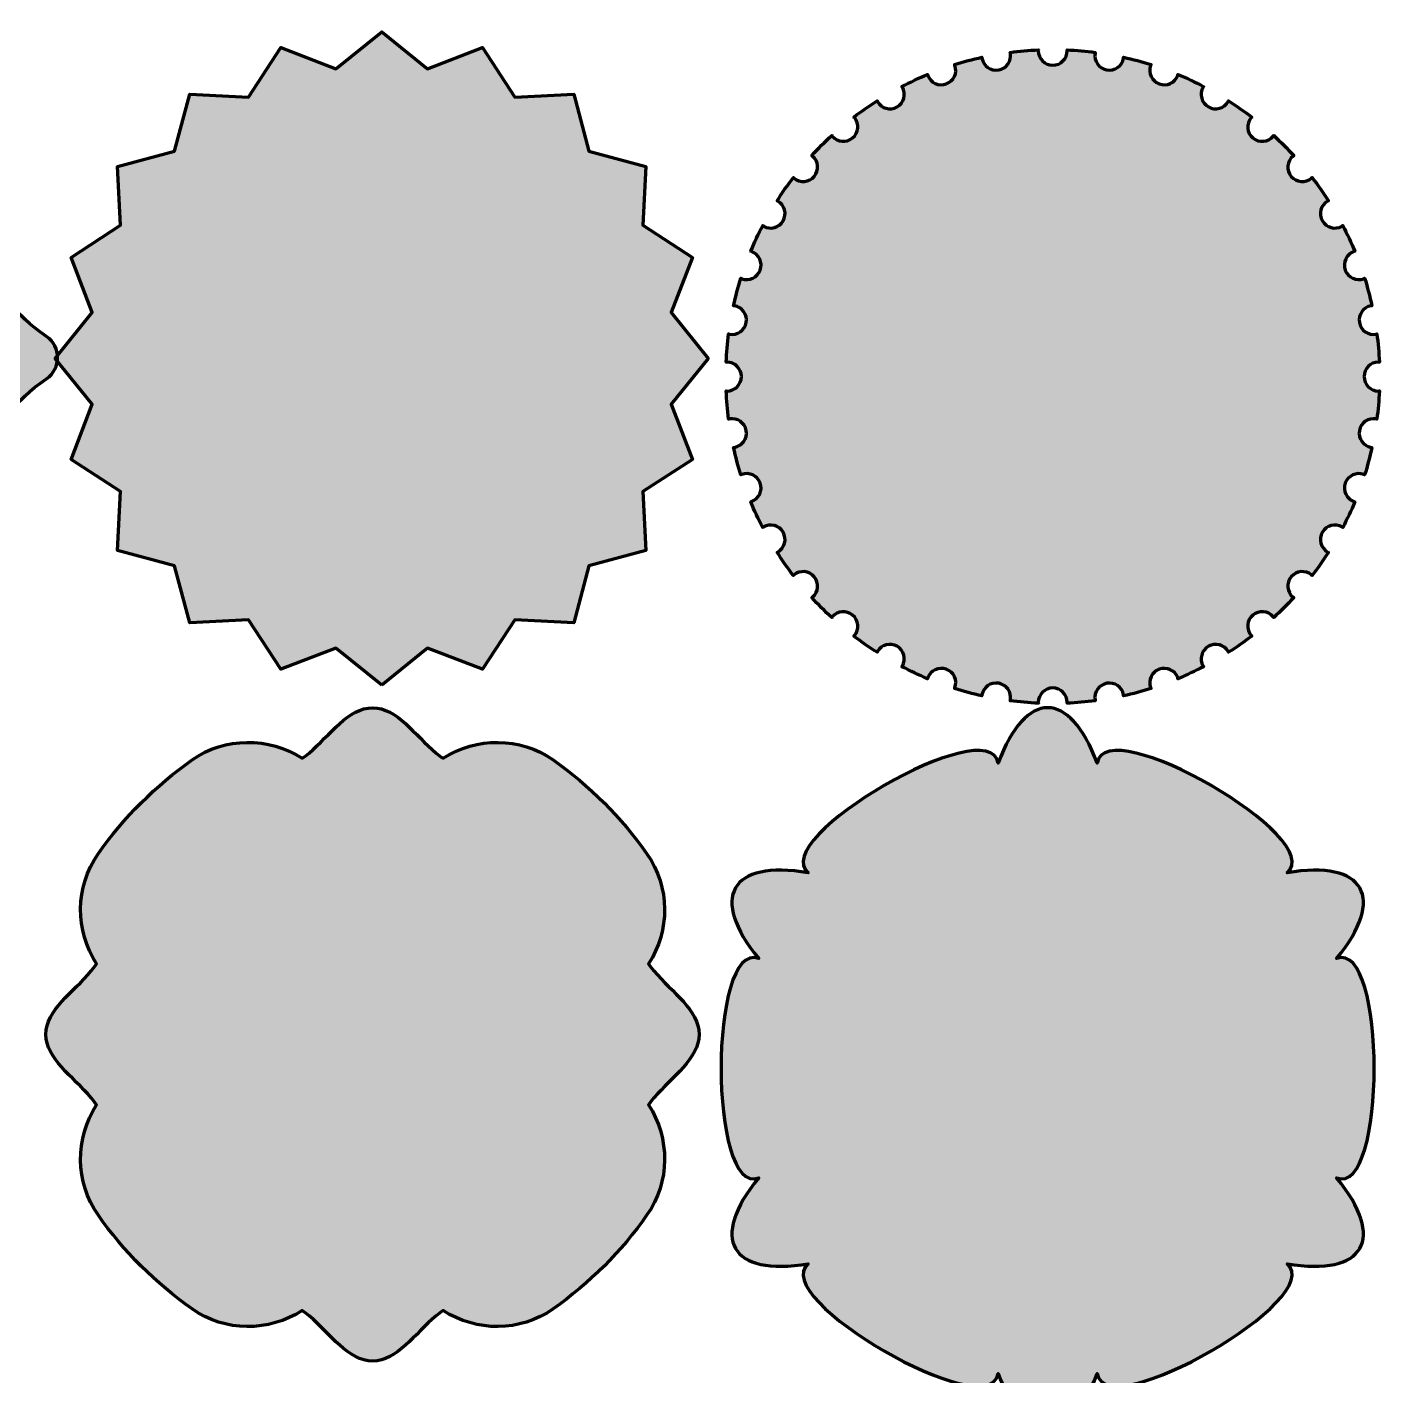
# Model space of a CAD drawing. Header units: inches. Extents: x 0 to 24.5, y 0.1 to 24.5.
# Drawn here: x 16.25 to 24.5, y 16.2 to 24.38 of the extents above; entities that cross this region are included whole.
import ezdxf

# ---------------------------------------------------------------- set-up
doc = ezdxf.new("R2010")
doc.units = ezdxf.units.IN
doc.header["$MEASUREMENT"] = 0
doc.layers.add('Layer 1', color=7, linetype='Continuous')

msp = doc.modelspace()

# ---------------------------------------------------------------- hatches: boundary and pattern name
at = {"layer": 'Layer 1', "true_color": 0xe6e7e8}
h = msp.add_hatch(color=254, dxfattribs=at)
h.dxf.hatch_style = 2
edge = h.paths.add_edge_path()
edge.add_spline(control_points=[(14.8088, 20.6856), (14.7295, 20.645), (14.6573, 20.5662), (14.5842, 20.4608), (14.5215, 20.3705), (14.3899, 20.3705), (14.3272, 20.4608), (14.1898, 20.6591), (14.0551, 20.7631), (13.8714, 20.6965), (13.7974, 20.6697), (13.7143, 20.7033), (13.6806, 20.7743), (13.5955, 20.954), (13.4275, 20.9779), (13.1937, 20.9337), (13.0888, 20.9139), (12.9952, 21.0074), (13.0151, 21.1123), (13.0591, 21.3462), (13.0353, 21.5141), (12.8557, 21.5992), (12.7847, 21.6329), (12.7511, 21.716), (12.7779, 21.79), (12.8445, 21.9737), (12.7404, 22.1084), (12.5422, 22.2458), (12.4519, 22.3085), (12.4519, 22.4402), (12.5422, 22.5028), (12.7404, 22.6403), (12.8445, 22.775), (12.7779, 22.9587), (12.7511, 23.0326), (12.7847, 23.1157), (12.8557, 23.1494), (13.0354, 23.2345), (13.0592, 23.4025), (13.0151, 23.6364), (12.9952, 23.7412), (13.0888, 23.8348), (13.1937, 23.815), (13.4275, 23.7708), (13.5955, 23.7947), (13.6806, 23.9743), (13.7143, 24.0453), (13.7974, 24.079), (13.8714, 24.0522), (14.0551, 23.9856), (14.1898, 24.0896), (14.3272, 24.2878), (14.3899, 24.3782), (14.5215, 24.3782), (14.5842, 24.2878), (14.7216, 24.0896), (14.8564, 23.9856), (15.04, 24.0522), (15.1141, 24.079), (15.1971, 24.0453), (15.2308, 23.9743), (15.3159, 23.7947), (15.4839, 23.7708), (15.7178, 23.815), (15.8226, 23.8347), (15.9162, 23.7412), (15.8963, 23.6364), (15.8522, 23.4025), (15.8761, 23.2345), (16.0557, 23.1494), (16.1267, 23.1157), (16.1603, 23.0326), (16.1335, 22.9587), (16.0669, 22.775), (16.171, 22.6402), (16.3692, 22.5028), (16.4595, 22.4402), (16.4595, 22.3085), (16.3692, 22.2458), (16.171, 22.1084), (16.0669, 21.9737), (16.1335, 21.79), (16.1603, 21.716), (16.1267, 21.6329), (16.0557, 21.5992), (15.8761, 21.5141), (15.8522, 21.3461), (15.8963, 21.1123), (15.9161, 21.0074), (15.8225, 20.9138), (15.7178, 20.9337), (15.4838, 20.9778), (15.3159, 20.9539), (15.2308, 20.7743), (15.1971, 20.7033), (15.1141, 20.6697), (15.04, 20.6965), (14.954, 20.7277), (14.8787, 20.7214), (14.8088, 20.6856)], knot_values=[0, 0, 0, 0, 0.013889, 0.013889, 0.013889, 0.027778, 0.027778, 0.027778, 0.041667, 0.041667, 0.041667, 0.055556, 0.055556, 0.055556, 0.069444, 0.069444, 0.069444, 0.083333, 0.083333, 0.083333, 0.097222, 0.097222, 0.097222, 0.111111, 0.111111, 0.111111, 0.125, 0.125, 0.125, 0.138889, 0.138889, 0.138889, 0.152778, 0.152778, 0.152778, 0.166667, 0.166667, 0.166667, 0.180556, 0.180556, 0.180556, 0.194444, 0.194444, 0.194444, 0.208333, 0.208333, 0.208333, 0.222222, 0.222222, 0.222222, 0.236111, 0.236111, 0.236111, 0.25, 0.25, 0.25, 0.263889, 0.263889, 0.263889, 0.277778, 0.277778, 0.277778, 0.291667, 0.291667, 0.291667, 0.305556, 0.305556, 0.305556, 0.319444, 0.319444, 0.319444, 0.333333, 0.333333, 0.333333, 0.347222, 0.347222, 0.347222, 0.361111, 0.361111, 0.361111, 0.375, 0.375, 0.375, 0.388889, 0.388889, 0.388889, 0.402778, 0.402778, 0.402778, 0.416667, 0.416667, 0.416667, 0.430556, 0.430556, 0.430556, 0.444444, 0.444444, 0.444444, 0.458333, 0.458333, 0.458333, 0.458333], degree=3, periodic=0)
edge.add_line((14.8088, 20.6856), (14.8088, 20.6856))
h = msp.add_hatch(color=254, dxfattribs=at)
h.dxf.hatch_style = 2
h.paths.add_polyline_path([(18.4027, 20.3883), (18.1243, 20.6132), (17.7903, 20.4848), (17.5953, 20.7849), (17.238, 20.7667), (17.1454, 21.1123), (16.7997, 21.2049), (16.818, 21.5623), (16.518, 21.7572), (16.6463, 22.0912), (16.4215, 22.3696), (16.6463, 22.6479), (16.518, 22.9819), (16.818, 23.1769), (16.7997, 23.5342), (17.1454, 23.6268), (17.238, 23.9725), (17.5953, 23.9542), (17.7903, 24.2543), (18.1243, 24.1259), (18.4027, 24.3508), (18.681, 24.1259), (19.015, 24.2543), (19.21, 23.9542), (19.5673, 23.9725), (19.6599, 23.6268), (20.0056, 23.5342), (19.9873, 23.1768), (20.2874, 22.982), (20.159, 22.6479), (20.3839, 22.3696), (20.159, 22.0912), (20.2874, 21.7572), (19.9873, 21.5623), (20.0055, 21.2049), (19.6599, 21.1123), (19.5673, 20.7667), (19.2099, 20.7849), (19.015, 20.4848), (18.681, 20.6132)])
h = msp.add_hatch(color=254, dxfattribs=at)
h.dxf.hatch_style = 2
edge = h.paths.add_edge_path()
edge.add_spline(control_points=[(22.5612, 20.2832), (22.5612, 20.2815), (22.5607, 20.2799), (22.5606, 20.2782), (22.6184, 20.2807), (22.6755, 20.286), (22.7318, 20.2934), (22.7315, 20.2949), (22.7308, 20.2964), (22.7306, 20.298), (22.7222, 20.3456), (22.7539, 20.3911), (22.8016, 20.3995), (22.8492, 20.4079), (22.8946, 20.376), (22.903, 20.3285), (22.9033, 20.3267), (22.9032, 20.325), (22.9035, 20.3233), (22.9598, 20.3358), (23.0153, 20.3502), (23.0697, 20.3673), (23.0689, 20.3691), (23.0679, 20.3706), (23.0672, 20.3724), (23.0506, 20.4179), (23.0741, 20.4681), (23.1195, 20.4846), (23.1651, 20.5012), (23.2153, 20.4778), (23.2318, 20.4323), (23.2325, 20.4306), (23.2326, 20.4288), (23.2332, 20.427), (23.2863, 20.4491), (23.3382, 20.4735), (23.3889, 20.5), (23.388, 20.5014), (23.3867, 20.5027), (23.3858, 20.5041), (23.3617, 20.5461), (23.3761, 20.5996), (23.4179, 20.6238), (23.4599, 20.648), (23.5134, 20.6336), (23.5376, 20.5917), (23.5384, 20.5903), (23.5389, 20.5887), (23.5396, 20.5873), (23.588, 20.6181), (23.635, 20.651), (23.6803, 20.6858), (23.6792, 20.687), (23.6778, 20.688), (23.6768, 20.6892), (23.6458, 20.7262), (23.6506, 20.7816), (23.6876, 20.8126), (23.7246, 20.8437), (23.7799, 20.8389), (23.811, 20.8019), (23.8121, 20.8005), (23.8128, 20.799), (23.8138, 20.7976), (23.8561, 20.8364), (23.8966, 20.8769), (23.9354, 20.9192), (23.9341, 20.9202), (23.9325, 20.9209), (23.9312, 20.922), (23.8941, 20.9531), (23.8893, 21.0084), (23.9204, 21.0454), (23.9515, 21.0825), (24.0068, 21.0873), (24.0438, 21.0562), (24.045, 21.0552), (24.046, 21.0538), (24.0473, 21.0527), (24.082, 21.098), (24.1149, 21.1451), (24.1458, 21.1934), (24.1443, 21.1942), (24.1427, 21.1946), (24.1413, 21.1954), (24.0994, 21.2197), (24.0851, 21.2732), (24.1092, 21.3151), (24.1334, 21.357), (24.1869, 21.3713), (24.2289, 21.3472), (24.2304, 21.3463), (24.2316, 21.3451), (24.233, 21.3442), (24.2595, 21.3949), (24.284, 21.4467), (24.3061, 21.4999), (24.3043, 21.5004), (24.3025, 21.5005), (24.3007, 21.5012), (24.2553, 21.5177), (24.2318, 21.568), (24.2484, 21.6135), (24.2649, 21.6589), (24.3152, 21.6824), (24.3606, 21.6658), (24.3624, 21.6651), (24.3639, 21.6641), (24.3657, 21.6633), (24.3828, 21.7177), (24.3974, 21.7733), (24.4097, 21.8296), (24.408, 21.8298), (24.4064, 21.8297), (24.4045, 21.83), (24.357, 21.8384), (24.3251, 21.8839), (24.3335, 21.9314), (24.3419, 21.9791), (24.3874, 22.0109), (24.4351, 22.0024), (24.4366, 22.0022), (24.4381, 22.0015), (24.4397, 22.0012), (24.4471, 22.0575), (24.4523, 22.1146), (24.4548, 22.1724), (24.4531, 22.1723), (24.4515, 22.1718), (24.4499, 22.1718), (24.4015, 22.1718), (24.3623, 22.2111), (24.3623, 22.2595), (24.3623, 22.3078), (24.4015, 22.347), (24.4499, 22.347), (24.4515, 22.347), (24.4531, 22.3466), (24.4548, 22.3465), (24.4523, 22.4043), (24.4471, 22.4613), (24.4397, 22.5177), (24.4381, 22.5173), (24.4366, 22.5167), (24.4351, 22.5164), (24.3874, 22.5079), (24.342, 22.5398), (24.3335, 22.5874), (24.3251, 22.6351), (24.357, 22.6805), (24.4045, 22.6889), (24.4063, 22.6891), (24.408, 22.689), (24.4097, 22.6892), (24.3974, 22.7456), (24.3828, 22.8011), (24.3657, 22.8555), (24.3639, 22.8547), (24.3624, 22.8537), (24.3606, 22.853), (24.3152, 22.8365), (24.2649, 22.86), (24.2484, 22.9054), (24.2318, 22.9508), (24.2553, 23.0011), (24.3007, 23.0176), (24.3025, 23.0183), (24.3043, 23.0185), (24.3061, 23.019), (24.284, 23.0721), (24.2595, 23.124), (24.233, 23.1748), (24.2316, 23.1737), (24.2304, 23.1726), (24.2289, 23.1717), (24.1869, 23.1475), (24.1334, 23.1618), (24.1092, 23.2038), (24.0851, 23.2457), (24.0994, 23.2992), (24.1413, 23.3234), (24.1427, 23.3242), (24.1443, 23.3246), (24.1458, 23.3254), (24.1149, 23.3738), (24.082, 23.4208), (24.0473, 23.4662), (24.046, 23.4651), (24.045, 23.4637), (24.0438, 23.4626), (24.0068, 23.4315), (23.9515, 23.4364), (23.9204, 23.4735), (23.8893, 23.5105), (23.8941, 23.5657), (23.9312, 23.5968), (23.9325, 23.5979), (23.9341, 23.5987), (23.9354, 23.5997), (23.8966, 23.6419), (23.8561, 23.6825), (23.8138, 23.7212), (23.8128, 23.7198), (23.8121, 23.7184), (23.811, 23.717), (23.7799, 23.68), (23.7246, 23.6752), (23.6876, 23.7063), (23.6506, 23.7374), (23.6458, 23.7925), (23.6768, 23.8296), (23.6779, 23.8309), (23.6792, 23.8318), (23.6803, 23.833), (23.635, 23.8679), (23.588, 23.9007), (23.5396, 23.9317), (23.5388, 23.9302), (23.5384, 23.9286), (23.5376, 23.9272), (23.5134, 23.8852), (23.4599, 23.8708), (23.4179, 23.8951), (23.3761, 23.9192), (23.3617, 23.9728), (23.3858, 24.0147), (23.3867, 24.0162), (23.388, 24.0175), (23.3889, 24.0189), (23.3382, 24.0453), (23.2863, 24.0699), (23.2332, 24.0918), (23.2326, 24.0902), (23.2325, 24.0883), (23.2318, 24.0866), (23.2153, 24.0411), (23.1651, 24.0177), (23.1195, 24.0342), (23.0741, 24.0508), (23.0506, 24.101), (23.0672, 24.1465), (23.0679, 24.1483), (23.0689, 24.1498), (23.0697, 24.1515), (23.0153, 24.1687), (22.9598, 24.1832), (22.9035, 24.1956), (22.9032, 24.1939), (22.9033, 24.1921), (22.903, 24.1904), (22.8946, 24.1428), (22.8492, 24.111), (22.8016, 24.1194), (22.7539, 24.1278), (22.7222, 24.1732), (22.7306, 24.2208), (22.7308, 24.2225), (22.7315, 24.224), (22.7318, 24.2255), (22.6755, 24.2328), (22.6184, 24.2381), (22.5606, 24.2406), (22.5607, 24.2389), (22.5612, 24.2373), (22.5612, 24.2356), (22.5612, 24.1873), (22.5219, 24.148), (22.4736, 24.148), (22.4252, 24.148), (22.3861, 24.1873), (22.3861, 24.2356), (22.3861, 24.2373), (22.3864, 24.2389), (22.3865, 24.2406), (22.3287, 24.2381), (22.2718, 24.2328), (22.2153, 24.2255), (22.2158, 24.224), (22.2163, 24.2225), (22.2167, 24.2208), (22.2251, 24.1732), (22.1932, 24.1278), (22.1457, 24.1194), (22.098, 24.111), (22.0525, 24.1428), (22.0441, 24.1904), (22.0439, 24.1921), (22.044, 24.1939), (22.0438, 24.1956), (21.9875, 24.1831), (21.9319, 24.1687), (21.8775, 24.1515), (21.8783, 24.1498), (21.8793, 24.1483), (21.88, 24.1465), (21.8965, 24.101), (21.8731, 24.0508), (21.8276, 24.0342), (21.7822, 24.0177), (21.7319, 24.0411), (21.7154, 24.0866), (21.7148, 24.0883), (21.7145, 24.0902), (21.714, 24.0918), (21.6609, 24.0699), (21.609, 24.0453), (21.5583, 24.0189), (21.5593, 24.0175), (21.5604, 24.0162), (21.5613, 24.0147), (21.5855, 23.9728), (21.5712, 23.9192), (21.5292, 23.8951), (21.4874, 23.8708), (21.4339, 23.8852), (21.4096, 23.9272), (21.4088, 23.9286), (21.4084, 23.9302), (21.4076, 23.9317), (21.3593, 23.9007), (21.3123, 23.8679), (21.2668, 23.833), (21.268, 23.8318), (21.2693, 23.8309), (21.2704, 23.8296), (21.3015, 23.7926), (21.2967, 23.7374), (21.2595, 23.7063), (21.2225, 23.6752), (21.1673, 23.68), (21.1362, 23.717), (21.1351, 23.7184), (21.1343, 23.7198), (21.1333, 23.7212), (21.0912, 23.6825), (21.0505, 23.6419), (21.0118, 23.5997), (21.0132, 23.5987), (21.0146, 23.5979), (21.016, 23.5968), (21.053, 23.5657), (21.0578, 23.5105), (21.0267, 23.4735), (20.9957, 23.4363), (20.9405, 23.4315), (20.9035, 23.4626), (20.9021, 23.4637), (20.9012, 23.4651), (20.9, 23.4662), (20.8651, 23.4208), (20.8323, 23.3738), (20.8014, 23.3254), (20.8028, 23.3246), (20.8044, 23.3242), (20.8059, 23.3234), (20.8478, 23.2992), (20.8622, 23.2456), (20.8379, 23.2038), (20.8138, 23.1618), (20.7602, 23.1475), (20.7184, 23.1717), (20.7168, 23.1726), (20.7156, 23.1737), (20.7141, 23.1748), (20.6877, 23.124), (20.6632, 23.0721), (20.6412, 23.019), (20.6429, 23.0185), (20.6448, 23.0183), (20.6465, 23.0176), (20.6919, 23.0011), (20.7153, 22.9508), (20.6988, 22.9054), (20.6822, 22.86), (20.632, 22.8365), (20.5866, 22.853), (20.5848, 22.8537), (20.5832, 22.8547), (20.5815, 22.8555), (20.5643, 22.8011), (20.5499, 22.7455), (20.5374, 22.6892), (20.5391, 22.689), (20.5409, 22.6891), (20.5426, 22.6889), (20.5903, 22.6805), (20.622, 22.6351), (20.6136, 22.5874), (20.6052, 22.5398), (20.5599, 22.5079), (20.5122, 22.5164), (20.5105, 22.5167), (20.509, 22.5174), (20.5075, 22.5177), (20.5002, 22.4613), (20.4949, 22.4043), (20.4924, 22.3465), (20.4941, 22.3466), (20.4957, 22.347), (20.4974, 22.347), (20.5457, 22.347), (20.585, 22.3078), (20.585, 22.2595), (20.585, 22.2111), (20.5457, 22.1718), (20.4974, 22.1718), (20.4957, 22.1718), (20.4941, 22.1723), (20.4924, 22.1724), (20.4949, 22.1146), (20.5002, 22.0575), (20.5075, 22.0012), (20.509, 22.0015), (20.5105, 22.0022), (20.5122, 22.0024), (20.5599, 22.0109), (20.6052, 21.9791), (20.6136, 21.9314), (20.622, 21.8839), (20.5903, 21.8384), (20.5426, 21.83), (20.5409, 21.8297), (20.5391, 21.8298), (20.5374, 21.8296), (20.5499, 21.7733), (20.5643, 21.7177), (20.5815, 21.6633), (20.5832, 21.6641), (20.5847, 21.6651), (20.5866, 21.6658), (20.632, 21.6824), (20.6822, 21.6589), (20.6988, 21.6135), (20.7153, 21.568), (20.6919, 21.5177), (20.6465, 21.5012), (20.6448, 21.5006), (20.6429, 21.5004), (20.6412, 21.4999), (20.6632, 21.4467), (20.6877, 21.3949), (20.7141, 21.3442), (20.7156, 21.3451), (20.7168, 21.3463), (20.7184, 21.3472), (20.7602, 21.3713), (20.8138, 21.357), (20.8379, 21.3151), (20.8622, 21.2732), (20.8478, 21.2196), (20.8059, 21.1954), (20.8044, 21.1946), (20.8028, 21.1942), (20.8014, 21.1934), (20.8323, 21.1451), (20.8651, 21.098), (20.9, 21.0527), (20.9012, 21.0538), (20.9021, 21.0552), (20.9035, 21.0562), (20.9405, 21.0873), (20.9957, 21.0824), (21.0267, 21.0454), (21.0578, 21.0084), (21.053, 20.9531), (21.016, 20.922), (21.0146, 20.9209), (21.0132, 20.9202), (21.0118, 20.9192), (21.0505, 20.8769), (21.0912, 20.8364), (21.1333, 20.7976), (21.1343, 20.799), (21.1351, 20.8005), (21.1362, 20.8019), (21.1673, 20.8389), (21.2225, 20.8437), (21.2595, 20.8126), (21.2967, 20.7816), (21.3015, 20.7263), (21.2704, 20.6892), (21.2693, 20.688), (21.268, 20.687), (21.2668, 20.6858), (21.3123, 20.651), (21.3593, 20.6181), (21.4076, 20.5873), (21.4084, 20.5887), (21.4089, 20.5903), (21.4096, 20.5917), (21.4339, 20.6336), (21.4874, 20.648), (21.5292, 20.6238), (21.5712, 20.5996), (21.5855, 20.5461), (21.5613, 20.5041), (21.5604, 20.5027), (21.5593, 20.5014), (21.5583, 20.5), (21.609, 20.4735), (21.6609, 20.4491), (21.714, 20.427), (21.7145, 20.4287), (21.7148, 20.4305), (21.7154, 20.4323), (21.7319, 20.4778), (21.7822, 20.5012), (21.8276, 20.4846), (21.8731, 20.4681), (21.8965, 20.4179), (21.88, 20.3724), (21.8793, 20.3707), (21.8783, 20.3691), (21.8775, 20.3673), (21.9319, 20.3502), (21.9875, 20.3357), (22.0438, 20.3233), (22.044, 20.325), (22.0439, 20.3267), (22.0441, 20.3285), (22.0525, 20.376), (22.098, 20.4079), (22.1457, 20.3995), (22.1932, 20.3911), (22.2251, 20.3456), (22.2167, 20.298), (22.2163, 20.2964), (22.2158, 20.2949), (22.2153, 20.2934), (22.2717, 20.286), (22.3287, 20.2807), (22.3865, 20.2782), (22.3864, 20.2799), (22.3861, 20.2815), (22.3861, 20.2832), (22.3861, 20.3315), (22.4252, 20.3708), (22.4736, 20.3708), (22.5219, 20.3708), (22.5612, 20.3315), (22.5612, 20.2832)], knot_values=[0, 0, 0, 0, 0.013889, 0.013889, 0.013889, 0.027778, 0.027778, 0.027778, 0.041667, 0.041667, 0.041667, 0.055556, 0.055556, 0.055556, 0.069444, 0.069444, 0.069444, 0.083333, 0.083333, 0.083333, 0.097222, 0.097222, 0.097222, 0.111111, 0.111111, 0.111111, 0.125, 0.125, 0.125, 0.138889, 0.138889, 0.138889, 0.152778, 0.152778, 0.152778, 0.166667, 0.166667, 0.166667, 0.180556, 0.180556, 0.180556, 0.194444, 0.194444, 0.194444, 0.208333, 0.208333, 0.208333, 0.222222, 0.222222, 0.222222, 0.236111, 0.236111, 0.236111, 0.25, 0.25, 0.25, 0.263889, 0.263889, 0.263889, 0.277778, 0.277778, 0.277778, 0.291667, 0.291667, 0.291667, 0.305556, 0.305556, 0.305556, 0.319444, 0.319444, 0.319444, 0.333333, 0.333333, 0.333333, 0.347222, 0.347222, 0.347222, 0.361111, 0.361111, 0.361111, 0.375, 0.375, 0.375, 0.388889, 0.388889, 0.388889, 0.402778, 0.402778, 0.402778, 0.416667, 0.416667, 0.416667, 0.430556, 0.430556, 0.430556, 0.444444, 0.444444, 0.444444, 0.458333, 0.458333, 0.458333, 0.472222, 0.472222, 0.472222, 0.486111, 0.486111, 0.486111, 0.5, 0.5, 0.5, 0.513889, 0.513889, 0.513889, 0.527778, 0.527778, 0.527778, 0.541667, 0.541667, 0.541667, 0.555556, 0.555556, 0.555556, 0.569444, 0.569444, 0.569444, 0.583333, 0.583333, 0.583333, 0.597222, 0.597222, 0.597222, 0.611111, 0.611111, 0.611111, 0.625, 0.625, 0.625, 0.638889, 0.638889, 0.638889, 0.652778, 0.652778, 0.652778, 0.666667, 0.666667, 0.666667, 0.680556, 0.680556, 0.680556, 0.694444, 0.694444, 0.694444, 0.708333, 0.708333, 0.708333, 0.722222, 0.722222, 0.722222, 0.736111, 0.736111, 0.736111, 0.75, 0.75, 0.75, 0.763889, 0.763889, 0.763889, 0.777778, 0.777778, 0.777778, 0.791667, 0.791667, 0.791667, 0.805556, 0.805556, 0.805556, 0.819444, 0.819444, 0.819444, 0.833333, 0.833333, 0.833333, 0.847222, 0.847222, 0.847222, 0.861111, 0.861111, 0.861111, 0.875, 0.875, 0.875, 0.888889, 0.888889, 0.888889, 0.902778, 0.902778, 0.902778, 0.916667, 0.916667, 0.916667, 0.930556, 0.930556, 0.930556, 0.944444, 0.944444, 0.944444, 0.958333, 0.958333, 0.958333, 0.972222, 0.972222, 0.972222, 0.986111, 0.986111, 0.986111, 1, 1, 1, 1.013889, 1.013889, 1.013889, 1.027778, 1.027778, 1.027778, 1.041667, 1.041667, 1.041667, 1.055556, 1.055556, 1.055556, 1.069444, 1.069444, 1.069444, 1.083333, 1.083333, 1.083333, 1.097222, 1.097222, 1.097222, 1.111111, 1.111111, 1.111111, 1.125, 1.125, 1.125, 1.138889, 1.138889, 1.138889, 1.152778, 1.152778, 1.152778, 1.166667, 1.166667, 1.166667, 1.180556, 1.180556, 1.180556, 1.194444, 1.194444, 1.194444, 1.208333, 1.208333, 1.208333, 1.222222, 1.222222, 1.222222, 1.236111, 1.236111, 1.236111, 1.25, 1.25, 1.25, 1.263889, 1.263889, 1.263889, 1.277778, 1.277778, 1.277778, 1.291667, 1.291667, 1.291667, 1.305556, 1.305556, 1.305556, 1.319444, 1.319444, 1.319444, 1.333333, 1.333333, 1.333333, 1.347222, 1.347222, 1.347222, 1.361111, 1.361111, 1.361111, 1.375, 1.375, 1.375, 1.388889, 1.388889, 1.388889, 1.402778, 1.402778, 1.402778, 1.416667, 1.416667, 1.416667, 1.430556, 1.430556, 1.430556, 1.444444, 1.444444, 1.444444, 1.458333, 1.458333, 1.458333, 1.472222, 1.472222, 1.472222, 1.486111, 1.486111, 1.486111, 1.5, 1.5, 1.5, 1.513889, 1.513889, 1.513889, 1.527778, 1.527778, 1.527778, 1.541667, 1.541667, 1.541667, 1.555556, 1.555556, 1.555556, 1.569444, 1.569444, 1.569444, 1.583333, 1.583333, 1.583333, 1.597222, 1.597222, 1.597222, 1.611111, 1.611111, 1.611111, 1.625, 1.625, 1.625, 1.638889, 1.638889, 1.638889, 1.652778, 1.652778, 1.652778, 1.666667, 1.666667, 1.666667, 1.680556, 1.680556, 1.680556, 1.694444, 1.694444, 1.694444, 1.708333, 1.708333, 1.708333, 1.722222, 1.722222, 1.722222, 1.736111, 1.736111, 1.736111, 1.75, 1.75, 1.75, 1.763889, 1.763889, 1.763889, 1.777778, 1.777778, 1.777778, 1.791667, 1.791667, 1.791667, 1.805556, 1.805556, 1.805556, 1.819444, 1.819444, 1.819444, 1.833333, 1.833333, 1.833333, 1.847222, 1.847222, 1.847222, 1.861111, 1.861111, 1.861111, 1.875, 1.875, 1.875, 1.888889, 1.888889, 1.888889, 1.902778, 1.902778, 1.902778, 1.916667, 1.916667, 1.916667, 1.930556, 1.930556, 1.930556, 1.944444, 1.944444, 1.944444, 1.958333, 1.958333, 1.958333, 1.972222, 1.972222, 1.972222, 1.986111, 1.986111, 1.986111, 2, 2, 2, 2.013889, 2.013889, 2.013889, 2.027778, 2.027778, 2.027778, 2.041667, 2.041667, 2.041667, 2.055556, 2.055556, 2.055556, 2.069444, 2.069444, 2.069444, 2.083333, 2.083333, 2.083333, 2.097222, 2.097222, 2.097222, 2.111111, 2.111111, 2.111111, 2.125, 2.125, 2.125, 2.138889, 2.138889, 2.138889, 2.152778, 2.152778, 2.152778, 2.166667, 2.166667, 2.166667, 2.180556, 2.180556, 2.180556, 2.194444, 2.194444, 2.194444, 2.208333, 2.208333, 2.208333, 2.222222, 2.222222, 2.222222, 2.236111, 2.236111, 2.236111, 2.25, 2.25, 2.25, 2.263889, 2.263889, 2.263889, 2.277778, 2.277778, 2.277778, 2.291667, 2.291667, 2.291667, 2.305556, 2.305556, 2.305556, 2.319444, 2.319444, 2.319444, 2.333333, 2.333333, 2.333333, 2.347222, 2.347222, 2.347222, 2.361111, 2.361111, 2.361111, 2.375, 2.375, 2.375, 2.388889, 2.388889, 2.388889, 2.402778, 2.402778, 2.402778, 2.416667, 2.416667, 2.416667, 2.430556, 2.430556, 2.430556, 2.444444, 2.444444, 2.444444, 2.458333, 2.458333, 2.458333, 2.472222, 2.472222, 2.472222, 2.486111, 2.486111, 2.486111, 2.5, 2.5, 2.5, 2.5], degree=3, periodic=0)
edge.add_line((22.5612, 20.2832), (22.5612, 20.2832))
h = msp.add_hatch(color=254, dxfattribs=at)
h.dxf.hatch_style = 2
edge = h.paths.add_edge_path()
edge.add_spline(control_points=[(22.4219, 15.8797), (22.3203, 15.8931), (22.2202, 16.0046), (22.1426, 16.2142), (22.0904, 15.8923), (20.7375, 16.6735), (20.9902, 16.8795), (20.5196, 16.7992), (20.3853, 17.0318), (20.6901, 17.3993), (20.3853, 17.2836), (20.3853, 18.8457), (20.6901, 18.73), (20.3853, 19.0975), (20.5196, 19.3301), (20.9902, 19.2498), (20.7376, 19.4559), (22.0904, 20.237), (22.1426, 19.9151), (22.3084, 20.3629), (22.577, 20.3629), (22.7428, 19.9151), (22.795, 20.237), (24.1479, 19.4559), (23.8952, 19.2498), (24.3658, 19.3301), (24.5001, 19.0975), (24.1953, 18.73), (24.5001, 18.8457), (24.5001, 17.2836), (24.1953, 17.3993), (24.5001, 17.0318), (24.3658, 16.7992), (23.8952, 16.8795), (24.1478, 16.6735), (22.795, 15.8923), (22.7428, 16.2142), (22.6546, 15.976), (22.5373, 15.8645), (22.4219, 15.8797)], knot_values=[0, 0, 0, 0, 0.013889, 0.013889, 0.013889, 0.027778, 0.027778, 0.027778, 0.041667, 0.041667, 0.041667, 0.055556, 0.055556, 0.055556, 0.069444, 0.069444, 0.069444, 0.083333, 0.083333, 0.083333, 0.097222, 0.097222, 0.097222, 0.111111, 0.111111, 0.111111, 0.125, 0.125, 0.125, 0.138889, 0.138889, 0.138889, 0.152778, 0.152778, 0.152778, 0.166667, 0.166667, 0.166667, 0.180556, 0.180556, 0.180556, 0.180556], degree=3, periodic=0)
edge.add_line((22.4219, 15.8797), (22.4219, 15.8797))
h = msp.add_hatch(color=254, dxfattribs=at)
h.dxf.hatch_style = 2
edge = h.paths.add_edge_path()
edge.add_spline(control_points=[(18.3473, 16.2886), (18.4947, 16.2886), (18.6022, 16.4527), (18.7325, 16.5634), (18.7455, 16.5745), (18.7598, 16.585), (18.7751, 16.5951), (18.977, 16.4648), (19.2419, 16.4641), (19.4422, 16.6048), (19.6619, 16.7592), (19.8578, 16.9552), (20.0121, 17.1748), (20.1528, 17.3752), (20.1522, 17.64), (20.0219, 17.842), (20.0321, 17.8572), (20.0426, 17.8715), (20.0536, 17.8845), (20.1643, 18.0148), (20.3285, 18.1223), (20.3285, 18.2697), (20.3285, 18.4172), (20.1644, 18.5246), (20.0536, 18.6549), (20.0426, 18.6679), (20.0321, 18.6822), (20.0219, 18.6975), (20.1522, 18.8994), (20.1528, 19.1643), (20.0121, 19.3646), (19.8578, 19.5842), (19.6618, 19.7803), (19.4422, 19.9346), (19.2419, 20.0753), (18.977, 20.0747), (18.7751, 19.9443), (18.7598, 19.9545), (18.7455, 19.965), (18.7325, 19.976), (18.6022, 20.0867), (18.4947, 20.2509), (18.3473, 20.2509), (18.1999, 20.2509), (18.0924, 20.0868), (17.9621, 19.976), (17.9491, 19.9649), (17.9348, 19.9545), (17.9196, 19.9443), (17.7176, 20.0747), (17.4527, 20.0753), (17.2525, 19.9346), (17.0327, 19.7802), (16.8368, 19.5842), (16.6825, 19.3646), (16.5417, 19.1642), (16.5423, 18.8994), (16.6727, 18.6974), (16.6625, 18.6822), (16.6521, 18.6679), (16.6411, 18.6549), (16.5302, 18.5247), (16.3661, 18.4172), (16.3661, 18.2698), (16.3661, 18.1224), (16.5302, 18.0149), (16.6411, 17.8845), (16.6521, 17.8716), (16.6625, 17.8572), (16.6727, 17.842), (16.5423, 17.64), (16.5417, 17.3752), (16.6825, 17.1748), (16.8368, 16.9552), (17.0328, 16.7591), (17.2525, 16.6048), (17.4527, 16.4641), (17.7176, 16.4648), (17.9196, 16.5951), (17.9348, 16.585), (17.9491, 16.5745), (17.9621, 16.5634), (18.0924, 16.4527), (18.1999, 16.2886), (18.3473, 16.2886)], knot_values=[0, 0, 0, 0, 0.013889, 0.013889, 0.013889, 0.027778, 0.027778, 0.027778, 0.041667, 0.041667, 0.041667, 0.055556, 0.055556, 0.055556, 0.069444, 0.069444, 0.069444, 0.083333, 0.083333, 0.083333, 0.097222, 0.097222, 0.097222, 0.111111, 0.111111, 0.111111, 0.125, 0.125, 0.125, 0.138889, 0.138889, 0.138889, 0.152778, 0.152778, 0.152778, 0.166667, 0.166667, 0.166667, 0.180556, 0.180556, 0.180556, 0.194444, 0.194444, 0.194444, 0.208333, 0.208333, 0.208333, 0.222222, 0.222222, 0.222222, 0.236111, 0.236111, 0.236111, 0.25, 0.25, 0.25, 0.263889, 0.263889, 0.263889, 0.277778, 0.277778, 0.277778, 0.291667, 0.291667, 0.291667, 0.305556, 0.305556, 0.305556, 0.319444, 0.319444, 0.319444, 0.333333, 0.333333, 0.333333, 0.347222, 0.347222, 0.347222, 0.361111, 0.361111, 0.361111, 0.375, 0.375, 0.375, 0.388889, 0.388889, 0.388889, 0.388889], degree=3, periodic=0)
edge.add_line((18.3473, 16.2886), (18.3473, 16.2886))

# ---------------------------------------------------------------- linework, layer by layer
at = {"layer": 'Layer 1', "color": 254, "lineweight": 80, "true_color": 0xe6e7e8}
msp.add_lwpolyline([(18.4027, 20.3883), (18.1243, 20.6132), (17.7903, 20.4848), (17.5953, 20.7849), (17.238, 20.7667), (17.1454, 21.1123), (16.7997, 21.2049), (16.818, 21.5623), (16.518, 21.7572), (16.6463, 22.0912), (16.4215, 22.3696), (16.6463, 22.6479), (16.518, 22.9819), (16.818, 23.1769), (16.7997, 23.5342), (17.1454, 23.6268), (17.238, 23.9725), (17.5953, 23.9542), (17.7903, 24.2543), (18.1243, 24.1259), (18.4027, 24.3508), (18.681, 24.1259), (19.015, 24.2543), (19.21, 23.9542), (19.5673, 23.9725), (19.6599, 23.6268), (20.0056, 23.5342), (19.9873, 23.1768), (20.2874, 22.982), (20.159, 22.6479), (20.3839, 22.3696), (20.159, 22.0912), (20.2874, 21.7572), (19.9873, 21.5623), (20.0055, 21.2049), (19.6599, 21.1123), (19.5673, 20.7667), (19.2099, 20.7849), (19.015, 20.4848), (18.681, 20.6132), (18.4027, 20.3883)], dxfattribs=at)
for points, knots in [([(14.8088, 20.6856), (14.7295, 20.645), (14.6573, 20.5662), (14.5842, 20.4608), (14.5215, 20.3705), (14.3899, 20.3705), (14.3272, 20.4608), (14.1898, 20.6591), (14.0551, 20.7631), (13.8714, 20.6965), (13.7974, 20.6697), (13.7143, 20.7033), (13.6806, 20.7743), (13.5955, 20.954), (13.4275, 20.9779), (13.1937, 20.9337), (13.0888, 20.9139), (12.9952, 21.0074), (13.0151, 21.1123), (13.0591, 21.3462), (13.0353, 21.5141), (12.8557, 21.5992), (12.7847, 21.6329), (12.7511, 21.716), (12.7779, 21.79), (12.8445, 21.9737), (12.7404, 22.1084), (12.5422, 22.2458), (12.4519, 22.3085), (12.4519, 22.4402), (12.5422, 22.5028), (12.7404, 22.6403), (12.8445, 22.775), (12.7779, 22.9587), (12.7511, 23.0326), (12.7847, 23.1157), (12.8557, 23.1494), (13.0354, 23.2345), (13.0592, 23.4025), (13.0151, 23.6364), (12.9952, 23.7412), (13.0888, 23.8348), (13.1937, 23.815), (13.4275, 23.7708), (13.5955, 23.7947), (13.6806, 23.9743), (13.7143, 24.0453), (13.7974, 24.079), (13.8714, 24.0522), (14.0551, 23.9856), (14.1898, 24.0896), (14.3272, 24.2878), (14.3899, 24.3782), (14.5215, 24.3782), (14.5842, 24.2878), (14.7216, 24.0896), (14.8564, 23.9856), (15.04, 24.0522), (15.1141, 24.079), (15.1971, 24.0453), (15.2308, 23.9743), (15.3159, 23.7947), (15.4839, 23.7708), (15.7178, 23.815), (15.8226, 23.8347), (15.9162, 23.7412), (15.8963, 23.6364), (15.8522, 23.4025), (15.8761, 23.2345), (16.0557, 23.1494), (16.1267, 23.1157), (16.1603, 23.0326), (16.1335, 22.9587), (16.0669, 22.775), (16.171, 22.6402), (16.3692, 22.5028), (16.4595, 22.4402), (16.4595, 22.3085), (16.3692, 22.2458), (16.171, 22.1084), (16.0669, 21.9737), (16.1335, 21.79), (16.1603, 21.716), (16.1267, 21.6329), (16.0557, 21.5992), (15.8761, 21.5141), (15.8522, 21.3461), (15.8963, 21.1123), (15.9161, 21.0074), (15.8225, 20.9138), (15.7178, 20.9337), (15.4838, 20.9778), (15.3159, 20.9539), (15.2308, 20.7743), (15.1971, 20.7033), (15.1141, 20.6697), (15.04, 20.6965), (14.954, 20.7277), (14.8787, 20.7214), (14.8088, 20.6856)], [0, 0, 0, 0, 1, 1, 1, 2, 2, 2, 3, 3, 3, 4, 4, 4, 5, 5, 5, 6, 6, 6, 7, 7, 7, 8, 8, 8, 9, 9, 9, 10, 10, 10, 11, 11, 11, 12, 12, 12, 13, 13, 13, 14, 14, 14, 15, 15, 15, 16, 16, 16, 17, 17, 17, 18, 18, 18, 19, 19, 19, 20, 20, 20, 21, 21, 21, 22, 22, 22, 23, 23, 23, 24, 24, 24, 25, 25, 25, 26, 26, 26, 27, 27, 27, 28, 28, 28, 29, 29, 29, 30, 30, 30, 31, 31, 31, 32, 32, 32, 33, 33, 33, 33]), ([(22.5612, 20.2832), (22.5612, 20.2815), (22.5607, 20.2799), (22.5606, 20.2782), (22.6184, 20.2807), (22.6755, 20.286), (22.7318, 20.2934), (22.7315, 20.2949), (22.7308, 20.2964), (22.7306, 20.298), (22.7222, 20.3456), (22.7539, 20.3911), (22.8016, 20.3995), (22.8492, 20.4079), (22.8946, 20.376), (22.903, 20.3285), (22.9033, 20.3267), (22.9032, 20.325), (22.9035, 20.3233), (22.9598, 20.3358), (23.0153, 20.3502), (23.0697, 20.3673), (23.0689, 20.3691), (23.0679, 20.3706), (23.0672, 20.3724), (23.0506, 20.4179), (23.0741, 20.4681), (23.1195, 20.4846), (23.1651, 20.5012), (23.2153, 20.4778), (23.2318, 20.4323), (23.2325, 20.4306), (23.2326, 20.4288), (23.2332, 20.427), (23.2863, 20.4491), (23.3382, 20.4735), (23.3889, 20.5), (23.388, 20.5014), (23.3867, 20.5027), (23.3858, 20.5041), (23.3617, 20.5461), (23.3761, 20.5996), (23.4179, 20.6238), (23.4599, 20.648), (23.5134, 20.6336), (23.5376, 20.5917), (23.5384, 20.5903), (23.5389, 20.5887), (23.5396, 20.5873), (23.588, 20.6181), (23.635, 20.651), (23.6803, 20.6858), (23.6792, 20.687), (23.6778, 20.688), (23.6768, 20.6892), (23.6458, 20.7262), (23.6506, 20.7816), (23.6876, 20.8126), (23.7246, 20.8437), (23.7799, 20.8389), (23.811, 20.8019), (23.8121, 20.8005), (23.8128, 20.799), (23.8138, 20.7976), (23.8561, 20.8364), (23.8966, 20.8769), (23.9354, 20.9192), (23.9341, 20.9202), (23.9325, 20.9209), (23.9312, 20.922), (23.8941, 20.9531), (23.8893, 21.0084), (23.9204, 21.0454), (23.9515, 21.0825), (24.0068, 21.0873), (24.0438, 21.0562), (24.045, 21.0552), (24.046, 21.0538), (24.0473, 21.0527), (24.082, 21.098), (24.1149, 21.1451), (24.1458, 21.1934), (24.1443, 21.1942), (24.1427, 21.1946), (24.1413, 21.1954), (24.0994, 21.2197), (24.0851, 21.2732), (24.1092, 21.3151), (24.1334, 21.357), (24.1869, 21.3713), (24.2289, 21.3472), (24.2304, 21.3463), (24.2316, 21.3451), (24.233, 21.3442), (24.2595, 21.3949), (24.284, 21.4467), (24.3061, 21.4999), (24.3043, 21.5004), (24.3025, 21.5005), (24.3007, 21.5012), (24.2553, 21.5177), (24.2318, 21.568), (24.2484, 21.6135), (24.2649, 21.6589), (24.3152, 21.6824), (24.3606, 21.6658), (24.3624, 21.6651), (24.3639, 21.6641), (24.3657, 21.6633), (24.3828, 21.7177), (24.3974, 21.7733), (24.4097, 21.8296), (24.408, 21.8298), (24.4064, 21.8297), (24.4045, 21.83), (24.357, 21.8384), (24.3251, 21.8839), (24.3335, 21.9314), (24.3419, 21.9791), (24.3874, 22.0109), (24.4351, 22.0024), (24.4366, 22.0022), (24.4381, 22.0015), (24.4397, 22.0012), (24.4471, 22.0575), (24.4523, 22.1146), (24.4548, 22.1724), (24.4531, 22.1723), (24.4515, 22.1718), (24.4499, 22.1718), (24.4015, 22.1718), (24.3623, 22.2111), (24.3623, 22.2595), (24.3623, 22.3078), (24.4015, 22.347), (24.4499, 22.347), (24.4515, 22.347), (24.4531, 22.3466), (24.4548, 22.3465), (24.4523, 22.4043), (24.4471, 22.4613), (24.4397, 22.5177), (24.4381, 22.5173), (24.4366, 22.5167), (24.4351, 22.5164), (24.3874, 22.5079), (24.342, 22.5398), (24.3335, 22.5874), (24.3251, 22.6351), (24.357, 22.6805), (24.4045, 22.6889), (24.4063, 22.6891), (24.408, 22.689), (24.4097, 22.6892), (24.3974, 22.7456), (24.3828, 22.8011), (24.3657, 22.8555), (24.3639, 22.8547), (24.3624, 22.8537), (24.3606, 22.853), (24.3152, 22.8365), (24.2649, 22.86), (24.2484, 22.9054), (24.2318, 22.9508), (24.2553, 23.0011), (24.3007, 23.0176), (24.3025, 23.0183), (24.3043, 23.0185), (24.3061, 23.019), (24.284, 23.0721), (24.2595, 23.124), (24.233, 23.1748), (24.2316, 23.1737), (24.2304, 23.1726), (24.2289, 23.1717), (24.1869, 23.1475), (24.1334, 23.1618), (24.1092, 23.2038), (24.0851, 23.2457), (24.0994, 23.2992), (24.1413, 23.3234), (24.1427, 23.3242), (24.1443, 23.3246), (24.1458, 23.3254), (24.1149, 23.3738), (24.082, 23.4208), (24.0473, 23.4662), (24.046, 23.4651), (24.045, 23.4637), (24.0438, 23.4626), (24.0068, 23.4315), (23.9515, 23.4364), (23.9204, 23.4735), (23.8893, 23.5105), (23.8941, 23.5657), (23.9312, 23.5968), (23.9325, 23.5979), (23.9341, 23.5987), (23.9354, 23.5997), (23.8966, 23.6419), (23.8561, 23.6825), (23.8138, 23.7212), (23.8128, 23.7198), (23.8121, 23.7184), (23.811, 23.717), (23.7799, 23.68), (23.7246, 23.6752), (23.6876, 23.7063), (23.6506, 23.7374), (23.6458, 23.7925), (23.6768, 23.8296), (23.6779, 23.8309), (23.6792, 23.8318), (23.6803, 23.833), (23.635, 23.8679), (23.588, 23.9007), (23.5396, 23.9317), (23.5388, 23.9302), (23.5384, 23.9286), (23.5376, 23.9272), (23.5134, 23.8852), (23.4599, 23.8708), (23.4179, 23.8951), (23.3761, 23.9192), (23.3617, 23.9728), (23.3858, 24.0147), (23.3867, 24.0162), (23.388, 24.0175), (23.3889, 24.0189), (23.3382, 24.0453), (23.2863, 24.0699), (23.2332, 24.0918), (23.2326, 24.0902), (23.2325, 24.0883), (23.2318, 24.0866), (23.2153, 24.0411), (23.1651, 24.0177), (23.1195, 24.0342), (23.0741, 24.0508), (23.0506, 24.101), (23.0672, 24.1465), (23.0679, 24.1483), (23.0689, 24.1498), (23.0697, 24.1515), (23.0153, 24.1687), (22.9598, 24.1832), (22.9035, 24.1956), (22.9032, 24.1939), (22.9033, 24.1921), (22.903, 24.1904), (22.8946, 24.1428), (22.8492, 24.111), (22.8016, 24.1194), (22.7539, 24.1278), (22.7222, 24.1732), (22.7306, 24.2208), (22.7308, 24.2225), (22.7315, 24.224), (22.7318, 24.2255), (22.6755, 24.2328), (22.6184, 24.2381), (22.5606, 24.2406), (22.5607, 24.2389), (22.5612, 24.2373), (22.5612, 24.2356), (22.5612, 24.1873), (22.5219, 24.148), (22.4736, 24.148), (22.4252, 24.148), (22.3861, 24.1873), (22.3861, 24.2356), (22.3861, 24.2373), (22.3864, 24.2389), (22.3865, 24.2406), (22.3287, 24.2381), (22.2718, 24.2328), (22.2153, 24.2255), (22.2158, 24.224), (22.2163, 24.2225), (22.2167, 24.2208), (22.2251, 24.1732), (22.1932, 24.1278), (22.1457, 24.1194), (22.098, 24.111), (22.0525, 24.1428), (22.0441, 24.1904), (22.0439, 24.1921), (22.044, 24.1939), (22.0438, 24.1956), (21.9875, 24.1831), (21.9319, 24.1687), (21.8775, 24.1515), (21.8783, 24.1498), (21.8793, 24.1483), (21.88, 24.1465), (21.8965, 24.101), (21.8731, 24.0508), (21.8276, 24.0342), (21.7822, 24.0177), (21.7319, 24.0411), (21.7154, 24.0866), (21.7148, 24.0883), (21.7145, 24.0902), (21.714, 24.0918), (21.6609, 24.0699), (21.609, 24.0453), (21.5583, 24.0189), (21.5593, 24.0175), (21.5604, 24.0162), (21.5613, 24.0147), (21.5855, 23.9728), (21.5712, 23.9192), (21.5292, 23.8951), (21.4874, 23.8708), (21.4339, 23.8852), (21.4096, 23.9272), (21.4088, 23.9286), (21.4084, 23.9302), (21.4076, 23.9317), (21.3593, 23.9007), (21.3123, 23.8679), (21.2668, 23.833), (21.268, 23.8318), (21.2693, 23.8309), (21.2704, 23.8296), (21.3015, 23.7926), (21.2967, 23.7374), (21.2595, 23.7063), (21.2225, 23.6752), (21.1673, 23.68), (21.1362, 23.717), (21.1351, 23.7184), (21.1343, 23.7198), (21.1333, 23.7212), (21.0912, 23.6825), (21.0505, 23.6419), (21.0118, 23.5997), (21.0132, 23.5987), (21.0146, 23.5979), (21.016, 23.5968), (21.053, 23.5657), (21.0578, 23.5105), (21.0267, 23.4735), (20.9957, 23.4363), (20.9405, 23.4315), (20.9035, 23.4626), (20.9021, 23.4637), (20.9012, 23.4651), (20.9, 23.4662), (20.8651, 23.4208), (20.8323, 23.3738), (20.8014, 23.3254), (20.8028, 23.3246), (20.8044, 23.3242), (20.8059, 23.3234), (20.8478, 23.2992), (20.8622, 23.2456), (20.8379, 23.2038), (20.8138, 23.1618), (20.7602, 23.1475), (20.7184, 23.1717), (20.7168, 23.1726), (20.7156, 23.1737), (20.7141, 23.1748), (20.6877, 23.124), (20.6632, 23.0721), (20.6412, 23.019), (20.6429, 23.0185), (20.6448, 23.0183), (20.6465, 23.0176), (20.6919, 23.0011), (20.7153, 22.9508), (20.6988, 22.9054), (20.6822, 22.86), (20.632, 22.8365), (20.5866, 22.853), (20.5848, 22.8537), (20.5832, 22.8547), (20.5815, 22.8555), (20.5643, 22.8011), (20.5499, 22.7455), (20.5374, 22.6892), (20.5391, 22.689), (20.5409, 22.6891), (20.5426, 22.6889), (20.5903, 22.6805), (20.622, 22.6351), (20.6136, 22.5874), (20.6052, 22.5398), (20.5599, 22.5079), (20.5122, 22.5164), (20.5105, 22.5167), (20.509, 22.5174), (20.5075, 22.5177), (20.5002, 22.4613), (20.4949, 22.4043), (20.4924, 22.3465), (20.4941, 22.3466), (20.4957, 22.347), (20.4974, 22.347), (20.5457, 22.347), (20.585, 22.3078), (20.585, 22.2595), (20.585, 22.2111), (20.5457, 22.1718), (20.4974, 22.1718), (20.4957, 22.1718), (20.4941, 22.1723), (20.4924, 22.1724), (20.4949, 22.1146), (20.5002, 22.0575), (20.5075, 22.0012), (20.509, 22.0015), (20.5105, 22.0022), (20.5122, 22.0024), (20.5599, 22.0109), (20.6052, 21.9791), (20.6136, 21.9314), (20.622, 21.8839), (20.5903, 21.8384), (20.5426, 21.83), (20.5409, 21.8297), (20.5391, 21.8298), (20.5374, 21.8296), (20.5499, 21.7733), (20.5643, 21.7177), (20.5815, 21.6633), (20.5832, 21.6641), (20.5847, 21.6651), (20.5866, 21.6658), (20.632, 21.6824), (20.6822, 21.6589), (20.6988, 21.6135), (20.7153, 21.568), (20.6919, 21.5177), (20.6465, 21.5012), (20.6448, 21.5006), (20.6429, 21.5004), (20.6412, 21.4999), (20.6632, 21.4467), (20.6877, 21.3949), (20.7141, 21.3442), (20.7156, 21.3451), (20.7168, 21.3463), (20.7184, 21.3472), (20.7602, 21.3713), (20.8138, 21.357), (20.8379, 21.3151), (20.8622, 21.2732), (20.8478, 21.2196), (20.8059, 21.1954), (20.8044, 21.1946), (20.8028, 21.1942), (20.8014, 21.1934), (20.8323, 21.1451), (20.8651, 21.098), (20.9, 21.0527), (20.9012, 21.0538), (20.9021, 21.0552), (20.9035, 21.0562), (20.9405, 21.0873), (20.9957, 21.0824), (21.0267, 21.0454), (21.0578, 21.0084), (21.053, 20.9531), (21.016, 20.922), (21.0146, 20.9209), (21.0132, 20.9202), (21.0118, 20.9192), (21.0505, 20.8769), (21.0912, 20.8364), (21.1333, 20.7976), (21.1343, 20.799), (21.1351, 20.8005), (21.1362, 20.8019), (21.1673, 20.8389), (21.2225, 20.8437), (21.2595, 20.8126), (21.2967, 20.7816), (21.3015, 20.7263), (21.2704, 20.6892), (21.2693, 20.688), (21.268, 20.687), (21.2668, 20.6858), (21.3123, 20.651), (21.3593, 20.6181), (21.4076, 20.5873), (21.4084, 20.5887), (21.4089, 20.5903), (21.4096, 20.5917), (21.4339, 20.6336), (21.4874, 20.648), (21.5292, 20.6238), (21.5712, 20.5996), (21.5855, 20.5461), (21.5613, 20.5041), (21.5604, 20.5027), (21.5593, 20.5014), (21.5583, 20.5), (21.609, 20.4735), (21.6609, 20.4491), (21.714, 20.427), (21.7145, 20.4287), (21.7148, 20.4305), (21.7154, 20.4323), (21.7319, 20.4778), (21.7822, 20.5012), (21.8276, 20.4846), (21.8731, 20.4681), (21.8965, 20.4179), (21.88, 20.3724), (21.8793, 20.3707), (21.8783, 20.3691), (21.8775, 20.3673), (21.9319, 20.3502), (21.9875, 20.3357), (22.0438, 20.3233), (22.044, 20.325), (22.0439, 20.3267), (22.0441, 20.3285), (22.0525, 20.376), (22.098, 20.4079), (22.1457, 20.3995), (22.1932, 20.3911), (22.2251, 20.3456), (22.2167, 20.298), (22.2163, 20.2964), (22.2158, 20.2949), (22.2153, 20.2934), (22.2717, 20.286), (22.3287, 20.2807), (22.3865, 20.2782), (22.3864, 20.2799), (22.3861, 20.2815), (22.3861, 20.2832), (22.3861, 20.3315), (22.4252, 20.3708), (22.4736, 20.3708), (22.5219, 20.3708), (22.5612, 20.3315), (22.5612, 20.2832)], [0, 0, 0, 0, 1, 1, 1, 2, 2, 2, 3, 3, 3, 4, 4, 4, 5, 5, 5, 6, 6, 6, 7, 7, 7, 8, 8, 8, 9, 9, 9, 10, 10, 10, 11, 11, 11, 12, 12, 12, 13, 13, 13, 14, 14, 14, 15, 15, 15, 16, 16, 16, 17, 17, 17, 18, 18, 18, 19, 19, 19, 20, 20, 20, 21, 21, 21, 22, 22, 22, 23, 23, 23, 24, 24, 24, 25, 25, 25, 26, 26, 26, 27, 27, 27, 28, 28, 28, 29, 29, 29, 30, 30, 30, 31, 31, 31, 32, 32, 32, 33, 33, 33, 34, 34, 34, 35, 35, 35, 36, 36, 36, 37, 37, 37, 38, 38, 38, 39, 39, 39, 40, 40, 40, 41, 41, 41, 42, 42, 42, 43, 43, 43, 44, 44, 44, 45, 45, 45, 46, 46, 46, 47, 47, 47, 48, 48, 48, 49, 49, 49, 50, 50, 50, 51, 51, 51, 52, 52, 52, 53, 53, 53, 54, 54, 54, 55, 55, 55, 56, 56, 56, 57, 57, 57, 58, 58, 58, 59, 59, 59, 60, 60, 60, 61, 61, 61, 62, 62, 62, 63, 63, 63, 64, 64, 64, 65, 65, 65, 66, 66, 66, 67, 67, 67, 68, 68, 68, 69, 69, 69, 70, 70, 70, 71, 71, 71, 72, 72, 72, 73, 73, 73, 74, 74, 74, 75, 75, 75, 76, 76, 76, 77, 77, 77, 78, 78, 78, 79, 79, 79, 80, 80, 80, 81, 81, 81, 82, 82, 82, 83, 83, 83, 84, 84, 84, 85, 85, 85, 86, 86, 86, 87, 87, 87, 88, 88, 88, 89, 89, 89, 90, 90, 90, 91, 91, 91, 92, 92, 92, 93, 93, 93, 94, 94, 94, 95, 95, 95, 96, 96, 96, 97, 97, 97, 98, 98, 98, 99, 99, 99, 100, 100, 100, 101, 101, 101, 102, 102, 102, 103, 103, 103, 104, 104, 104, 105, 105, 105, 106, 106, 106, 107, 107, 107, 108, 108, 108, 109, 109, 109, 110, 110, 110, 111, 111, 111, 112, 112, 112, 113, 113, 113, 114, 114, 114, 115, 115, 115, 116, 116, 116, 117, 117, 117, 118, 118, 118, 119, 119, 119, 120, 120, 120, 121, 121, 121, 122, 122, 122, 123, 123, 123, 124, 124, 124, 125, 125, 125, 126, 126, 126, 127, 127, 127, 128, 128, 128, 129, 129, 129, 130, 130, 130, 131, 131, 131, 132, 132, 132, 133, 133, 133, 134, 134, 134, 135, 135, 135, 136, 136, 136, 137, 137, 137, 138, 138, 138, 139, 139, 139, 140, 140, 140, 141, 141, 141, 142, 142, 142, 143, 143, 143, 144, 144, 144, 145, 145, 145, 146, 146, 146, 147, 147, 147, 148, 148, 148, 149, 149, 149, 150, 150, 150, 151, 151, 151, 152, 152, 152, 153, 153, 153, 154, 154, 154, 155, 155, 155, 156, 156, 156, 157, 157, 157, 158, 158, 158, 159, 159, 159, 160, 160, 160, 161, 161, 161, 162, 162, 162, 163, 163, 163, 164, 164, 164, 165, 165, 165, 166, 166, 166, 167, 167, 167, 168, 168, 168, 169, 169, 169, 170, 170, 170, 171, 171, 171, 172, 172, 172, 173, 173, 173, 174, 174, 174, 175, 175, 175, 176, 176, 176, 177, 177, 177, 178, 178, 178, 179, 179, 179, 180, 180, 180, 180]), ([(22.4219, 15.8797), (22.3203, 15.8931), (22.2202, 16.0046), (22.1426, 16.2142), (22.0904, 15.8923), (20.7375, 16.6735), (20.9902, 16.8795), (20.5196, 16.7992), (20.3853, 17.0318), (20.6901, 17.3993), (20.3853, 17.2836), (20.3853, 18.8457), (20.6901, 18.73), (20.3853, 19.0975), (20.5196, 19.3301), (20.9902, 19.2498), (20.7376, 19.4559), (22.0904, 20.237), (22.1426, 19.9151), (22.3084, 20.3629), (22.577, 20.3629), (22.7428, 19.9151), (22.795, 20.237), (24.1479, 19.4559), (23.8952, 19.2498), (24.3658, 19.3301), (24.5001, 19.0975), (24.1953, 18.73), (24.5001, 18.8457), (24.5001, 17.2836), (24.1953, 17.3993), (24.5001, 17.0318), (24.3658, 16.7992), (23.8952, 16.8795), (24.1478, 16.6735), (22.795, 15.8923), (22.7428, 16.2142), (22.6546, 15.976), (22.5373, 15.8645), (22.4219, 15.8797)], [0, 0, 0, 0, 1, 1, 1, 2, 2, 2, 3, 3, 3, 4, 4, 4, 5, 5, 5, 6, 6, 6, 7, 7, 7, 8, 8, 8, 9, 9, 9, 10, 10, 10, 11, 11, 11, 12, 12, 12, 13, 13, 13, 13]), ([(18.3473, 16.2886), (18.4947, 16.2886), (18.6022, 16.4527), (18.7325, 16.5634), (18.7455, 16.5745), (18.7598, 16.585), (18.7751, 16.5951), (18.977, 16.4648), (19.2419, 16.4641), (19.4422, 16.6048), (19.6619, 16.7592), (19.8578, 16.9552), (20.0121, 17.1748), (20.1528, 17.3752), (20.1522, 17.64), (20.0219, 17.842), (20.0321, 17.8572), (20.0426, 17.8715), (20.0536, 17.8845), (20.1643, 18.0148), (20.3285, 18.1223), (20.3285, 18.2697), (20.3285, 18.4172), (20.1644, 18.5246), (20.0536, 18.6549), (20.0426, 18.6679), (20.0321, 18.6822), (20.0219, 18.6975), (20.1522, 18.8994), (20.1528, 19.1643), (20.0121, 19.3646), (19.8578, 19.5842), (19.6618, 19.7803), (19.4422, 19.9346), (19.2419, 20.0753), (18.977, 20.0747), (18.7751, 19.9443), (18.7598, 19.9545), (18.7455, 19.965), (18.7325, 19.976), (18.6022, 20.0867), (18.4947, 20.2509), (18.3473, 20.2509), (18.1999, 20.2509), (18.0924, 20.0868), (17.9621, 19.976), (17.9491, 19.9649), (17.9348, 19.9545), (17.9196, 19.9443), (17.7176, 20.0747), (17.4527, 20.0753), (17.2525, 19.9346), (17.0327, 19.7802), (16.8368, 19.5842), (16.6825, 19.3646), (16.5417, 19.1642), (16.5423, 18.8994), (16.6727, 18.6974), (16.6625, 18.6822), (16.6521, 18.6679), (16.6411, 18.6549), (16.5302, 18.5247), (16.3661, 18.4172), (16.3661, 18.2698), (16.3661, 18.1224), (16.5302, 18.0149), (16.6411, 17.8845), (16.6521, 17.8716), (16.6625, 17.8572), (16.6727, 17.842), (16.5423, 17.64), (16.5417, 17.3752), (16.6825, 17.1748), (16.8368, 16.9552), (17.0328, 16.7591), (17.2525, 16.6048), (17.4527, 16.4641), (17.7176, 16.4648), (17.9196, 16.5951), (17.9348, 16.585), (17.9491, 16.5745), (17.9621, 16.5634), (18.0924, 16.4527), (18.1999, 16.2886), (18.3473, 16.2886)], [0, 0, 0, 0, 1, 1, 1, 2, 2, 2, 3, 3, 3, 4, 4, 4, 5, 5, 5, 6, 6, 6, 7, 7, 7, 8, 8, 8, 9, 9, 9, 10, 10, 10, 11, 11, 11, 12, 12, 12, 13, 13, 13, 14, 14, 14, 15, 15, 15, 16, 16, 16, 17, 17, 17, 18, 18, 18, 19, 19, 19, 20, 20, 20, 21, 21, 21, 22, 22, 22, 23, 23, 23, 24, 24, 24, 25, 25, 25, 26, 26, 26, 27, 27, 27, 28, 28, 28, 28])]:
    msp.add_open_spline(points, degree=3, knots=knots, dxfattribs=at)

doc.saveas('drawing.dxf')
